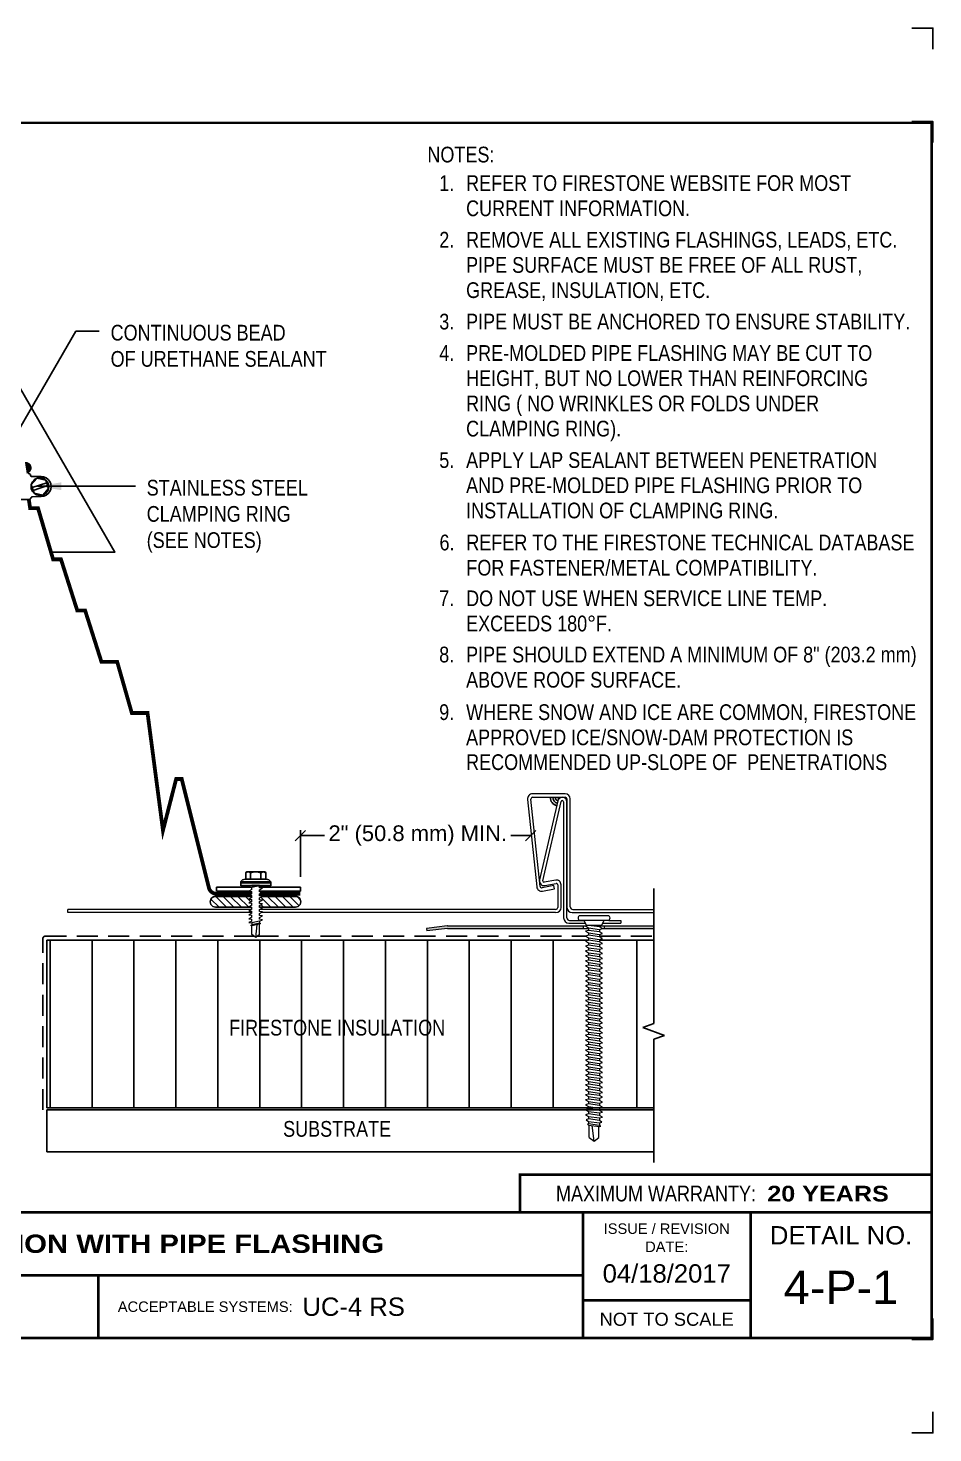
# Model space of a CAD drawing. Header units: inches. Extents: x 0 to 20, y 0 to 190.
# Drawn here: x 9.24 to 20.03, y 0 to 16.76 of the extents above; entities that cross this region are included whole.
import ezdxf
from ezdxf.enums import TextEntityAlignment as Align

# ---------------------------------------------------------------- set-up
doc = ezdxf.new("R2010")
doc.units = ezdxf.units.IN
doc.header["$MEASUREMENT"] = 0
doc.linetypes.add('HIDDEN', pattern=[0.375, 0.25, -0.125])
doc.layers.get('0').update_dxf_attribs({"linetype": 'CONTINUOUS'})
doc.layers.get('DEFPOINTS').update_dxf_attribs({"linetype": 'CONTINUOUS'})
doc.layers.add('FSBP-ACCESSORY-FIRESTONE', color=7, linetype='CONTINUOUS', lineweight=9)
for name, color, linetype in [('FSBP-ACCESSORY-OTHER', 7, 'CONTINUOUS'), ('FSBP-ANNO-NOTE', 7, 'CONTINUOUS'), ('FSBP-INSULATION', 7, 'CONTINUOUS'), ('FSBP-MEMBRANE', 7, 'CONTINUOUS'), ('FSBP-SEALANTS', 1, 'CONTINUOUS'), ('FSBP-SUBSTRATE-GENERIC', 9, 'CONTINUOUS'), ('FSBP-TTLB', 7, 'CONTINUOUS'), ('FSBP-TTLB-BORDER', 7, 'CONTINUOUS'), ('FSBP-TTLB-TEXT', 7, 'CONTINUOUS')]:
    doc.layers.add(name, color=color, linetype=linetype)
doc.styles.add('ARCHQUIK', font='archquik.shx')
doc.styles.add('ARIAL', font='arial.ttf')
doc.styles.add('ARIAL_BOLD', font='')
doc.styles.add('ARIAL_NAR', font='ARIALN.TTF')
doc.styles.add('FSBP_ARIAL', font='arial.ttf')
doc.styles.add('FSBP_ARIAL_NAR', font='ARIALN.TTF')
doc.styles.add('TXT', font='simplex.shx')
doc.styles.get('ARIAL_BOLD').set_extended_font_data('Arial Black')
doc.dimstyles.new('FS-DIM', dxfattribs={"dimtxt": 0.125, "dimasz": 0.125, "dimexe": 0.0625, "dimexo": 0.125, "dimgap": 0.0625, "dimtad": 0, "dimdec": 4, "dimzin": 1, "dimdsep": 46, "dimlunit": 4, "dimtxsty": 'ARCHQUIK', "dimblk1": 'OBLIQUE', "dimblk2": 'OBLIQUE', "dimsah": 1, "dimcen": 0.09375, "dimclrd": 256, "dimclre": 256, "dimclrt": 256, "dimadec": 0, "dimazin": 0, "dimtfac": 1, "dimtdec": 4, "dimtofl": 0, "dimtmove": 0, "dimatfit": 3, "dimldrblk": 'OBLIQUE', "dimfxl": 1, "dimtolj": 1, "dimtzin": 0, "dimlwd": -1, "dimlwe": -1, "dimarcsym": 0})
doc.dimstyles.new('STANDARD$7', dxfattribs={"dimscale": 1.5, "dimtxt": 0.2, "dimasz": 0.1, "dimexe": 0.1, "dimexo": 0.125, "dimgap": 0.09, "dimtad": 0, "dimdec": 3, "dimzin": 4, "dimdsep": 46, "dimtxsty": 'TXT', "dimcen": 0.09, "dimadec": 0, "dimazin": 0, "dimtfac": 1, "dimtdec": 3, "dimtofl": 0, "dimtmove": 2, "dimatfit": 3, "dimfxl": 1, "dimtolj": 1, "dimtzin": 4, "dimarcsym": 0})
pattern_1 = [(135, (-0.484375, -184.224167), (-0.044194174, -0.044194174), [])]

# ---------------------------------------------------------------- blocks, each defined once
blk = doc.blocks.new('_OBLIQUE')
at = {"color": 0, "linetype": 'ByBlock'}
blk.add_line((-0.5, -0.5), (0.5, 0.5), dxfattribs=at)
blk = doc.blocks.new('*D1')
at = {"layer": 'DEFPOINTS', "color": 0, "transparency": 16777216}
for p in [(15.233, 7.127), (12.486, 6.51), (15.233, 6.51)]:
    blk.add_point(p, dxfattribs=at)
at = {"layer": 'FSBP-ANNO-NOTE', "transparency": 16777216}
for p, q in [((12.486, 6.635), (12.486, 7.19)), ((12.486, 7.127), (12.773, 7.127)), ((15.233, 7.127), (14.998, 7.127))]:
    blk.add_line(p, q, dxfattribs=at)
at = {"layer": 'FSBP-ANNO-NOTE', "transparency": 16777216, "xscale": 0.125, "yscale": 0.125, "zscale": 0.125, "rotation": 180}
blk.add_blockref('_OBLIQUE', (12.486, 7.127), dxfattribs=at)
at = {"layer": 'FSBP-ANNO-NOTE', "transparency": 16777216, "xscale": 0.125, "yscale": 0.125, "zscale": 0.125}
blk.add_blockref('_OBLIQUE', (15.233, 7.127), dxfattribs=at)
at = {"layer": 'FSBP-ANNO-NOTE', "transparency": 16777216, "insert": (13.886, 7.127), "char_height": 0.1875, "attachment_point": 5, "style": 'FSBP_ARIAL'}
blk.add_mtext('\\A1;2" (50.8 mm) MIN.', dxfattribs=at)
blk = doc.blocks.new('A$C486F1324')
at = {"layer": 'DEFPOINTS', "linetype": 'Continuous', "ltscale": 1.75}
for points in [[(20.031, 16.512), (20.031, 16.762), (19.781, 16.762)], [(20.031, 0.25), (20.031, 0), (19.781, 0)]]:
    blk.add_lwpolyline(points, dxfattribs=at)
at = {"layer": 'DEFPOINTS', "color": 1}
for points in [[(20.031, 15.396), (20.031, 15.646), (19.781, 15.646)], [(20.031, 1.365), (20.031, 1.115), (19.781, 1.115)]]:
    blk.add_lwpolyline(points, dxfattribs=at)
at = {"layer": 'FSBP-TTLB', "const_width": 0.0312}
blk.add_lwpolyline([(15.106, 2.631), (20.016, 2.631), (20.016, 3.082), (15.106, 3.082)], close=True, dxfattribs=at)
for points in [[(0.016, 2.631), (0.016, 1.131), (20.016, 1.131), (20.016, 2.631), (0.016, 2.631)], [(15.856, 2.631), (15.856, 1.131)], [(17.857, 2.631), (17.857, 1.131)], [(20.016, 2.631), (20.016, 1.131)], [(4.841, 1.881), (15.856, 1.881)], [(15.856, 1.582), (17.857, 1.582)]]:
    blk.add_lwpolyline(points, dxfattribs=at)
at = {"layer": 'FSBP-TTLB-BORDER', "const_width": 0.0312}
blk.add_lwpolyline([(20.016, 2.631), (20.016, 15.631), (0.016, 15.631), (0.016, 2.631)], dxfattribs=at)
at = {"layer": 'FSBP-TTLB-TEXT', "const_width": 0.0312}
blk.add_lwpolyline([(10.077, 1.881), (10.077, 1.131)], dxfattribs=at)
at = {"layer": 'FSBP-TTLB-TEXT', "style": 'ARIAL_NAR'}
blk.add_text('MAXIMUM WARRANTY:', height=0.1875, dxfattribs=at).set_placement((17.921, 2.856), align=Align.MIDDLE_RIGHT)
at = {"layer": 'FSBP-TTLB-TEXT', "style": 'ARIAL'}
for s, height, p in [('ISSUE / REVISION', 0.125, (16.856, 2.437)), ('DETAIL NO.', 0.2188, (18.936, 2.358)), ('DATE:', 0.125, (16.856, 2.221)), ('NOT TO SCALE', 0.15625, (16.856, 1.356))]:
    blk.add_text(s, height=height, dxfattribs=at).set_placement(p, align=Align.MIDDLE_CENTER)
blk.add_text('ACCEPTABLE SYSTEMS:', height=0.125, dxfattribs=at).set_placement((10.308, 1.506), align=Align.MIDDLE_LEFT)
at = {"layer": 'FSBP-TTLB-TEXT'}
for tag, height, style, p in [('MAXIMUM_WARRANTY', 0.188, 'ARIAL_BOLD', (18.055, 2.855)), ('ACCPT_SYSTEMS', 0.219, 'ARIAL', (12.51, 1.506))]:
    blk.add_attdef(tag, text='', height=height, dxfattribs=dict(at, style=style)).set_placement(p, align=Align.MIDDLE_LEFT)
for tag, height, style, p in [('DETAIL_DESCP_LINE_1', 0.219, 'ARIAL_BOLD', (10.347, 2.257)), ('ISSUE_REV_DATE', 0.219, 'ARIAL', (16.856, 1.903)), ('DETAIL_NUMBER', 0.438, 'ARIAL', (18.935, 1.738))]:
    blk.add_attdef(tag, text='', height=height, dxfattribs=dict(at, style=style)).set_placement(p, align=Align.MIDDLE_CENTER)

msp = doc.modelspace()

# ---------------------------------------------------------------- hatches: boundary and pattern name
msp.add_hatch(color=256).paths.add_polyline_path([(11.77399, 6.52917), (12.13198, 6.52917), (12.13198, 6.56444), (11.77399, 6.56444)])
at = {"layer": 'FSBP-ACCESSORY-FIRESTONE'}
h = msp.add_hatch(color=256, dxfattribs=at)
h.paths.add_polyline_path([(16.70074, 6.05156), (16.11368, 6.05156), (16.11368, 6.02031), (16.70074, 6.02031)])
h.paths.add_polyline_path([(15.86368, 6.05156), (14.24063, 6.05156, 0.03109877), (14.23675, 6.05132), (13.98868, 6.02031), (13.99256, 5.9893), (14.24063, 6.02031), (15.86368, 6.02031)])
at = {"layer": 'FSBP-INSULATION'}
h = msp.add_hatch(dxfattribs=at)
h.set_pattern_fill('ANSI31', color=256, scale=4, angle=45, style=0)
h.paths.add_polyline_path([(9.46029, 5.8803), (9.46029, 3.8803), (15.92277, 3.8803), (15.92277, 3.89508), (15.88615, 3.91511), (15.92277, 3.92468), (15.92277, 3.95427), (15.88615, 3.9743), (15.92277, 3.98386), (15.92277, 4.01346), (15.88615, 4.03349), (15.92277, 4.04305), (15.92277, 4.07265), (15.88615, 4.09268), (15.92277, 4.10224), (15.92277, 4.13184), (15.88615, 4.15186), (15.92277, 4.16143), (15.92277, 4.19102), (15.88615, 4.21105), (15.92277, 4.22062), (15.92277, 4.25021), (15.88615, 4.27024), (15.92277, 4.27981), (15.92277, 4.3094), (15.88615, 4.32943), (15.92277, 4.339), (15.92277, 4.36859), (15.88615, 4.38862), (15.92277, 4.39819), (15.92277, 4.42778), (15.88615, 4.44781), (15.92277, 4.45737), (15.92277, 4.48697), (15.88615, 4.507), (15.92277, 4.51656), (15.92277, 4.54616), (15.88615, 4.56619), (15.92277, 4.57575), (15.92277, 4.60535), (15.88615, 4.62537), (15.92277, 4.63494), (15.92277, 4.66453), (15.88615, 4.68456), (15.92277, 4.69413), (15.92277, 4.72372), (15.88615, 4.74375), (15.92277, 4.75332), (15.92277, 4.78291), (15.88615, 4.80294), (15.92277, 4.81251), (15.92277, 4.8421), (15.88615, 4.86213), (15.92277, 4.87169), (15.92277, 4.90129), (15.88615, 4.92132), (15.92277, 4.93088), (15.92277, 4.96048), (15.88615, 4.98051), (15.92277, 4.99007), (15.92277, 5.01967), (15.88615, 5.03969), (15.92277, 5.04926), (15.92277, 5.07885), (15.88615, 5.09888), (15.92277, 5.10845), (15.92277, 5.13804), (15.88615, 5.15807), (15.92277, 5.16764), (15.92277, 5.19723), (15.88615, 5.21726), (15.92277, 5.22683), (15.92277, 5.25642), (15.88615, 5.27645), (15.92277, 5.28601), (15.92277, 5.31561), (15.88615, 5.33564), (15.92277, 5.3452), (15.92277, 5.3748), (15.88615, 5.39483), (15.92277, 5.40439), (15.92277, 5.43399), (15.88615, 5.45401), (15.92277, 5.46358), (15.92277, 5.49317), (15.88615, 5.5132), (15.92277, 5.52277), (15.92277, 5.55236), (15.88615, 5.57239), (15.92277, 5.58196), (15.92277, 5.61155), (15.88615, 5.63158), (15.92277, 5.64115), (15.92277, 5.67074), (15.88615, 5.69077), (15.92277, 5.70033), (15.92277, 5.72993), (15.88615, 5.74996), (15.92277, 5.75952), (15.92277, 5.78912), (15.88615, 5.80915), (15.92277, 5.81871), (15.92277, 5.84831), (15.88615, 5.86834), (15.92277, 5.8779), (15.92277, 5.8803), (11.99986, 5.8803), (11.99986, 5.80595), (11.95299, 5.77079), (11.90611, 5.80595), (11.90611, 5.8803)])
h.paths.add_polyline_path([(16.57196, 4.83729), (16.70074, 4.88416), (16.70074, 5.8803), (16.0546, 5.8803), (16.0546, 5.85907), (16.09122, 5.83904), (16.0546, 5.82947), (16.0546, 5.79988), (16.09122, 5.77985), (16.0546, 5.77028), (16.0546, 5.74069), (16.09122, 5.72066), (16.0546, 5.7111), (16.0546, 5.6815), (16.09122, 5.66147), (16.0546, 5.65191), (16.0546, 5.62231), (16.09122, 5.60228), (16.0546, 5.59272), (16.0546, 5.56312), (16.09122, 5.5431), (16.0546, 5.53353), (16.0546, 5.50394), (16.09122, 5.48391), (16.0546, 5.47434), (16.0546, 5.44475), (16.09122, 5.42472), (16.0546, 5.41515), (16.0546, 5.38556), (16.09122, 5.36553), (16.0546, 5.35596), (16.0546, 5.32637), (16.09122, 5.30634), (16.0546, 5.29678), (16.0546, 5.26718), (16.09122, 5.24715), (16.0546, 5.23759), (16.0546, 5.20799), (16.09122, 5.18796), (16.0546, 5.1784), (16.0546, 5.1488), (16.09122, 5.12877), (16.0546, 5.11921), (16.0546, 5.08961), (16.09122, 5.06959), (16.0546, 5.06002), (16.0546, 5.03043), (16.09122, 5.0104), (16.0546, 5.00083), (16.0546, 4.97124), (16.09122, 4.95121), (16.0546, 4.94164), (16.0546, 4.91205), (16.09122, 4.89202), (16.0546, 4.88245), (16.0546, 4.85286), (16.09122, 4.83283), (16.0546, 4.82327), (16.0546, 4.79367), (16.09122, 4.77364), (16.0546, 4.76408), (16.0546, 4.73448), (16.09122, 4.71445), (16.0546, 4.70489), (16.0546, 4.67529), (16.09122, 4.65527), (16.0546, 4.6457), (16.0546, 4.61611), (16.09122, 4.59608), (16.0546, 4.58651), (16.0546, 4.55692), (16.09122, 4.53689), (16.0546, 4.52732), (16.0546, 4.49773), (16.09122, 4.4777), (16.0546, 4.46813), (16.0546, 4.43854), (16.09122, 4.41851), (16.0546, 4.40895), (16.0546, 4.37935), (16.09122, 4.35932), (16.0546, 4.34976), (16.0546, 4.32016), (16.09122, 4.30013), (16.0546, 4.29057), (16.0546, 4.26097), (16.09122, 4.24095), (16.0546, 4.23138), (16.0546, 4.20179), (16.09122, 4.18176), (16.0546, 4.17219), (16.0546, 4.1426), (16.09122, 4.12257), (16.0546, 4.113), (16.0546, 4.08341), (16.09122, 4.06338), (16.0546, 4.05381), (16.0546, 4.02422), (16.09122, 4.00419), (16.0546, 3.99463), (16.0546, 3.96503), (16.09122, 3.945), (16.0546, 3.93544), (16.0546, 3.90584), (16.09122, 3.88581), (16.07011, 3.8803), (16.70074, 3.8803), (16.70074, 4.69666), (16.82953, 4.74354)])
h.paths.add_polyline_path([(8.12535, 3.8803), (8.12535, 5.8803), (5.67953, 5.8803), (5.67953, 5.80595), (5.63265, 5.77079), (5.58578, 5.80595), (5.58578, 5.8803), (2.43453, 5.8803), (2.43453, 5.85907), (2.47115, 5.83904), (2.43453, 5.82947), (2.43453, 5.79988), (2.47115, 5.77985), (2.43453, 5.77028), (2.43453, 5.74069), (2.47115, 5.72066), (2.43453, 5.7111), (2.43453, 5.6815), (2.47115, 5.66147), (2.43453, 5.65191), (2.43453, 5.62231), (2.47115, 5.60228), (2.43453, 5.59272), (2.43453, 5.56312), (2.47115, 5.5431), (2.43453, 5.53353), (2.43453, 5.50394), (2.47115, 5.48391), (2.43453, 5.47434), (2.43453, 5.44475), (2.47115, 5.42472), (2.43453, 5.41515), (2.43453, 5.38556), (2.47115, 5.36553), (2.43453, 5.35596), (2.43453, 5.32637), (2.47115, 5.30634), (2.43453, 5.29678), (2.43453, 5.26718), (2.47115, 5.24715), (2.43453, 5.23759), (2.43453, 5.20799), (2.47115, 5.18796), (2.43453, 5.1784), (2.43453, 5.1488), (2.47115, 5.12877), (2.43453, 5.11921), (2.43453, 5.08961), (2.47115, 5.06959), (2.43453, 5.06002), (2.43453, 5.03043), (2.47115, 5.0104), (2.43453, 5.00083), (2.43453, 4.97124), (2.47115, 4.95121), (2.43453, 4.94164), (2.43453, 4.91205), (2.47115, 4.89202), (2.43453, 4.88245), (2.43453, 4.85286), (2.47115, 4.83283), (2.43453, 4.82327), (2.43453, 4.79367), (2.47115, 4.77364), (2.43453, 4.76408), (2.43453, 4.73448), (2.47115, 4.71445), (2.43453, 4.70489), (2.43453, 4.67529), (2.47115, 4.65527), (2.43453, 4.6457), (2.43453, 4.61611), (2.47115, 4.59608), (2.43453, 4.58651), (2.43453, 4.55692), (2.47115, 4.53689), (2.43453, 4.52732), (2.43453, 4.49773), (2.47115, 4.4777), (2.43453, 4.46813), (2.43453, 4.43854), (2.47115, 4.41851), (2.43453, 4.40895), (2.43453, 4.37935), (2.47115, 4.35932), (2.43453, 4.34976), (2.43453, 4.32016), (2.47115, 4.30013), (2.43453, 4.29057), (2.43453, 4.26097), (2.47115, 4.24095), (2.43453, 4.23138), (2.43453, 4.20179), (2.47115, 4.18176), (2.43453, 4.17219), (2.43453, 4.1426), (2.47115, 4.12257), (2.43453, 4.113), (2.43453, 4.08341), (2.47115, 4.06338), (2.43453, 4.05381), (2.43453, 4.02422), (2.47115, 4.00419), (2.43453, 3.99463), (2.43453, 3.96503), (2.47115, 3.945), (2.43453, 3.93544), (2.43453, 3.90584), (2.47115, 3.88581), (2.45004, 3.8803)])
h.paths.add_polyline_path([(2.26607, 4.56619), (2.30269, 4.57575), (2.30269, 4.60535), (2.26607, 4.62537), (2.30269, 4.63494), (2.30269, 4.66453), (2.26607, 4.68456), (2.30269, 4.69413), (2.30269, 4.72372), (2.26607, 4.74375), (2.30269, 4.75332), (2.30269, 4.78291), (2.26607, 4.80294), (2.30269, 4.81251), (2.30269, 4.8421), (2.26607, 4.86213), (2.30269, 4.87169), (2.30269, 4.90129), (2.26607, 4.92132), (2.30269, 4.93088), (2.30269, 4.96048), (2.26607, 4.98051), (2.30269, 4.99007), (2.30269, 5.01967), (2.26607, 5.03969), (2.30269, 5.04926), (2.30269, 5.07885), (2.26607, 5.09888), (2.30269, 5.10845), (2.30269, 5.13804), (2.26607, 5.15807), (2.30269, 5.16764), (2.30269, 5.19723), (2.26607, 5.21726), (2.30269, 5.22683), (2.30269, 5.25642), (2.26607, 5.27645), (2.30269, 5.28601), (2.30269, 5.31561), (2.26607, 5.33564), (2.30269, 5.3452), (2.30269, 5.3748), (2.26607, 5.39483), (2.30269, 5.40439), (2.30269, 5.43399), (2.26607, 5.45401), (2.30269, 5.46358), (2.30269, 5.49317), (2.26607, 5.5132), (2.30269, 5.52277), (2.30269, 5.55236), (2.26607, 5.57239), (2.30269, 5.58196), (2.30269, 5.61155), (2.26607, 5.63158), (2.30269, 5.64115), (2.30269, 5.67074), (2.26607, 5.69077), (2.30269, 5.70033), (2.30269, 5.72993), (2.26607, 5.74996), (2.30269, 5.75952), (2.30269, 5.78912), (2.26607, 5.80915), (2.30269, 5.81871), (2.30269, 5.84831), (2.26607, 5.86834), (2.30269, 5.8779), (2.30269, 5.8803), (0.90305, 5.8803), (0.90305, 4.88416), (0.77426, 4.83729), (1.03184, 4.74354), (0.90305, 4.69666), (0.90305, 3.8803), (2.30269, 3.8803), (2.30269, 3.89508), (2.26607, 3.91511), (2.30269, 3.92468), (2.30269, 3.95427), (2.26607, 3.9743), (2.30269, 3.98386), (2.30269, 4.01346), (2.26607, 4.03349), (2.30269, 4.04305), (2.30269, 4.07265), (2.26607, 4.09268), (2.30269, 4.10224), (2.30269, 4.13184), (2.26607, 4.15186), (2.30269, 4.16143), (2.30269, 4.19102), (2.26607, 4.21105), (2.30269, 4.22062), (2.30269, 4.25021), (2.26607, 4.27024), (2.30269, 4.27981), (2.30269, 4.3094), (2.26607, 4.32943), (2.30269, 4.339), (2.30269, 4.36859), (2.26607, 4.38862), (2.30269, 4.39819), (2.30269, 4.42778), (2.26607, 4.44781), (2.30269, 4.45737), (2.30269, 4.48697), (2.26607, 4.507), (2.30269, 4.51656), (2.30269, 4.54616)])
h.paths.add_polyline_path([(11.58692, 4.68959), (14.26161, 4.68959), (14.26161, 4.98062), (11.58692, 4.98062)], flags=24)
h.paths.add_polyline_path([(3.3331, 4.68867), (6.00779, 4.68867), (6.00779, 4.9797), (3.3331, 4.9797)], flags=24)
at = {"layer": 'FSBP-MEMBRANE'}
msp.add_hatch(color=256, dxfattribs=at).paths.add_polyline_path([(9.19942, 11.58366, -1), (9.22157, 11.44479)])
at = {"layer": 'FSBP-SEALANTS'}
h = msp.add_hatch(dxfattribs=at)
h.set_pattern_fill('ANSI31', color=256, scale=0.5, angle=90, style=0)
h.set_pattern_definition(pattern_1)
edge = h.paths.add_edge_path()
edge.add_line((11.90611, 6.31877), (11.87095, 6.32301))
edge.add_line((11.87095, 6.32301), (11.90289, 6.34045))
edge.add_line((11.90289, 6.34045), (11.87095, 6.35789))
edge.add_line((11.87095, 6.35789), (11.90611, 6.36213))
edge.add_line((11.90611, 6.36213), (11.90611, 6.38557))
edge.add_line((11.90611, 6.38557), (11.8767, 6.40163))
edge.add_line((11.8767, 6.40163), (11.47258, 6.40163))
edge.add_arc((11.47434, 6.33724), 0.06441, 91.566022, 269.998448)
edge.add_line((11.47434, 6.27283), (11.90611, 6.27281))
edge.add_line((11.90611, 6.27281), (11.90611, 6.29182))
edge.add_line((11.90611, 6.29182), (11.87095, 6.31101))
edge.add_line((11.87095, 6.31101), (11.90611, 6.31526))
edge.add_line((11.90611, 6.31526), (11.90611, 6.31877))
h = msp.add_hatch(dxfattribs=at)
h.set_pattern_fill('ANSI31', color=256, scale=0.5, angle=90, style=0)
h.set_pattern_definition(pattern_1)
edge = h.paths.add_edge_path()
edge.add_line((12.02928, 6.40163), (12.00308, 6.38733))
edge.add_line((12.00308, 6.38733), (12.03502, 6.36989))
edge.add_line((12.03502, 6.36989), (11.99986, 6.36564))
edge.add_line((11.99986, 6.36564), (11.99986, 6.34221))
edge.add_line((11.99986, 6.34221), (12.03502, 6.32301))
edge.add_line((12.03502, 6.32301), (11.99986, 6.31877))
edge.add_line((11.99986, 6.31877), (11.99986, 6.31526))
edge.add_line((11.99986, 6.31526), (12.03502, 6.31101))
edge.add_line((12.03502, 6.31101), (12.00308, 6.29358))
edge.add_line((12.00308, 6.29358), (12.03502, 6.27614))
edge.add_line((12.03502, 6.27614), (12.00749, 6.27281))
edge.add_line((12.00749, 6.27281), (12.42651, 6.27283))
edge.add_arc((12.42651, 6.33724), 0.06441, 269.998451, 448.433981)
edge.add_line((12.42827, 6.40163), (12.02928, 6.40163))

# ---------------------------------------------------------------- linework, layer by layer
for p, q in [((12.1321, 6.5748), (11.77325, 6.5748)), ((11.77399, 6.56444), (11.77399, 6.5748)), ((12.13198, 6.56444), (11.77399, 6.56444)), ((11.77399, 6.56444), (11.77399, 6.52917)), ((11.82859, 6.6061), (12.07738, 6.6061)), ((11.83335, 6.6061), (11.83335, 6.68453)), ((11.84175, 6.69581), (12.06422, 6.69581)), ((11.89178, 6.6061), (11.89178, 6.69592)), ((12.01419, 6.6061), (12.01419, 6.69592)), ((12.07262, 6.6061), (12.07262, 6.68453)), ((12.13198, 6.56444), (12.13198, 6.5748)), ((12.13198, 6.56444), (12.13198, 6.52917)), ((11.77399, 6.52917), (12.13198, 6.52917))]:
    msp.add_line(p, q)
msp.add_circle((11.95299, 6.52917), 0.00262)
for centre, radius, start, end in [((11.83106, 6.53715), 0.06899, 92.056759, 146.929689), ((11.95646, 6.60163), 0.14842, 140.614338, 146.043971), ((11.86256, 6.64751), 0.04716, 51.722658, 128.277342), ((11.95299, 6.50364), 0.19097, 71.305661, 108.694339), ((12.04341, 6.64751), 0.04716, 51.722658, 128.277342), ((11.94951, 6.60163), 0.14842, 33.956029, 39.385662), ((12.07489, 6.53826), 0.06788, 32.563828, 87.891032)]:
    msp.add_arc(centre, radius, start, end)
at = {"layer": 'FSBP-ACCESSORY-FIRESTONE'}
for p, q in [((15.19628, 7.55835), (15.30582, 6.51616)), ((15.3456, 6.52034), (15.23607, 7.56253)), ((15.64596, 7.62462), (15.25596, 7.62462)), ((15.25596, 7.58462), (15.64596, 7.58462)), ((15.66596, 7.56462), (15.66596, 6.27062)), ((15.70596, 6.27687), (15.70596, 7.56462)), ((15.55737, 7.542), (15.33943, 6.598)), ((15.3784, 6.589), (15.59634, 7.533)), ((15.62596, 7.52962), (15.62596, 6.14531)), ((15.66596, 6.14531), (15.66596, 7.52962)), ((15.53141, 6.59479), (15.39562, 6.57085)), ((15.40257, 6.53146), (15.53835, 6.5554)), ((15.55596, 6.54063), (15.55596, 6.27062)), ((15.59596, 6.27062), (15.59596, 6.54063)), ((11.90611, 6.48283), (11.87095, 6.46364)), ((11.87095, 6.46364), (11.90611, 6.45939)), ((11.90611, 6.43596), (11.87095, 6.41676)), ((11.87095, 6.41676), (11.90611, 6.41252)), ((11.90611, 6.38908), (11.87095, 6.36989)), ((11.87095, 6.36989), (11.90611, 6.36564)), ((11.99986, 6.5262), (11.90611, 6.50627)), ((11.90611, 6.48283), (11.90611, 6.50627)), ((11.90611, 6.43596), (11.90611, 6.45939)), ((11.90611, 6.38908), (11.90611, 6.41252)), ((11.99986, 6.50276), (11.99986, 6.5262)), ((12.03502, 6.49851), (11.99986, 6.50276)), ((11.99986, 6.47932), (12.03502, 6.49851)), ((11.99986, 6.45588), (11.99986, 6.47932)), ((12.03502, 6.45164), (11.99986, 6.45588)), ((11.99986, 6.43245), (12.03502, 6.45164)), ((11.99986, 6.40901), (11.99986, 6.43245)), ((12.03502, 6.40476), (11.99986, 6.40901)), ((11.99986, 6.38557), (12.03502, 6.40476)), ((11.99986, 6.36213), (11.99986, 6.38557)), ((15.50901, 6.53062), (15.36897, 6.50274)), ((15.37591, 6.46334), (15.51596, 6.49123)), ((15.51596, 6.49123), (15.50901, 6.53062)), ((11.90092, 6.24562), (9.71029, 6.24562)), ((9.71029, 6.20812), (9.71029, 6.24562)), ((11.90611, 6.20812), (9.71029, 6.20812)), ((11.90611, 6.34221), (11.87095, 6.32301)), ((11.87095, 6.32301), (11.90611, 6.31877)), ((11.90611, 6.29533), (11.87095, 6.27614)), ((11.87095, 6.27614), (11.90611, 6.27189)), ((11.90611, 6.24846), (11.87095, 6.22926)), ((11.87095, 6.22926), (11.90611, 6.22502)), ((11.90611, 6.34221), (11.90611, 6.36564)), ((11.90611, 6.29533), (11.90611, 6.31877)), ((11.90611, 6.24846), (11.90611, 6.27189)), ((11.90611, 6.20158), (11.90611, 6.22502)), ((12.03502, 6.35789), (11.99986, 6.36213)), ((11.99986, 6.3387), (12.03502, 6.35789)), ((11.99986, 6.31526), (11.99986, 6.3387)), ((12.03502, 6.31101), (11.99986, 6.31526)), ((11.99986, 6.29182), (12.03502, 6.31101)), ((11.99986, 6.26838), (11.99986, 6.29182)), ((12.03502, 6.26414), (11.99986, 6.26838)), ((11.99986, 6.24495), (12.03502, 6.26414)), ((11.99986, 6.22151), (11.99986, 6.24495)), ((12.03502, 6.21726), (11.99986, 6.22151)), ((11.99986, 6.19807), (12.03502, 6.21726)), ((15.53096, 6.24562), (12.0011, 6.24562)), ((15.53096, 6.20812), (12.01828, 6.20812)), ((15.72846, 6.20812), (16.70074, 6.20812)), ((15.73721, 6.24562), (16.70074, 6.24562)), ((11.90611, 6.20158), (11.87095, 6.18239)), ((11.87095, 6.18239), (11.90611, 6.17814)), ((11.90611, 6.15471), (11.87095, 6.13551)), ((11.87095, 6.13551), (11.90611, 6.13127)), ((11.90611, 6.10783), (11.87095, 6.08864)), ((11.87095, 6.08864), (11.90611, 6.08439)), ((11.89512, 6.05347), (11.90611, 6.06096)), ((11.90611, 6.04912), (11.89512, 6.05347)), ((11.90611, 6.15471), (11.90611, 6.17814)), ((11.90611, 6.10783), (11.90611, 6.13127)), ((11.99986, 6.10432), (11.90611, 6.08439)), ((11.90611, 6.08439), (11.90611, 6.06096)), ((11.99986, 6.08088), (11.90611, 6.06096)), ((11.99986, 6.06905), (11.90611, 6.04912)), ((11.90611, 5.94657), (11.90611, 6.04912)), ((11.95299, 5.91142), (11.9716, 6.06304)), ((11.99986, 6.17463), (11.99986, 6.19807)), ((12.03502, 6.17039), (11.99986, 6.17463)), ((11.99986, 6.1512), (12.03502, 6.17039)), ((11.99986, 6.12776), (11.99986, 6.1512)), ((12.03502, 6.12351), (11.99986, 6.12776)), ((11.99986, 6.10432), (12.03502, 6.12351)), ((11.99986, 6.10432), (11.99986, 6.08088)), ((11.99986, 6.08088), (12.01085, 6.07653)), ((12.01085, 6.07653), (11.99986, 6.06905)), ((11.99986, 5.94657), (11.99986, 6.06905)), ((14.23675, 6.05132), (13.98868, 6.02031)), ((14.24063, 6.05156), (15.90781, 6.05156)), ((15.68846, 6.08281), (15.88712, 6.08281)), ((15.69721, 6.11406), (15.8715, 6.11406)), ((15.86368, 6.02031), (15.86368, 6.05156)), ((15.90079, 6.05547), (15.8715, 6.11406)), ((16.07657, 6.05547), (15.90079, 6.05547)), ((16.07657, 6.05547), (16.0546, 6.03663)), ((16.07202, 6.05156), (16.70074, 6.05156)), ((16.10587, 6.11406), (16.07657, 6.05547)), ((16.09025, 6.08281), (16.30922, 6.08281)), ((16.11368, 6.02031), (16.11368, 6.05156)), ((16.16447, 6.11406), (16.30922, 6.11406)), ((16.30922, 6.11406), (16.30922, 6.08281)), ((11.95299, 5.91142), (11.90611, 5.94657)), ((11.99986, 5.94657), (11.95299, 5.91142)), ((13.98868, 6.02031), (13.99256, 5.9893)), ((14.24063, 6.02031), (13.99256, 5.9893)), ((14.24063, 6.02031), (15.92277, 6.02031)), ((15.92277, 6.02587), (15.92277, 5.99628)), ((15.92277, 5.96668), (15.92277, 5.93709)), ((15.92277, 5.90749), (15.92277, 5.8779)), ((16.0546, 6.00704), (16.0546, 5.97744)), ((16.0546, 5.94785), (16.0546, 5.91826)), ((16.0546, 5.88866), (16.0546, 5.85907)), ((16.08445, 6.02031), (16.70074, 6.02031)), ((15.92277, 5.84831), (15.92277, 5.81871)), ((15.92277, 5.78912), (15.92277, 5.75952)), ((15.92277, 5.72993), (15.92277, 5.70033)), ((16.0546, 5.82947), (16.0546, 5.79988)), ((16.0546, 5.77028), (16.0546, 5.74069)), ((16.0546, 5.7111), (16.0546, 5.6815)), ((15.92277, 5.67074), (15.92277, 5.64115)), ((15.92277, 5.61155), (15.92277, 5.58196)), ((15.92277, 5.55236), (15.92277, 5.52277)), ((16.0546, 5.65191), (16.0546, 5.62231)), ((16.0546, 5.59272), (16.0546, 5.56312)), ((16.0546, 5.53353), (16.0546, 5.50394)), ((15.92277, 5.49317), (15.92277, 5.46358)), ((15.92277, 5.43399), (15.92277, 5.40439)), ((15.92277, 5.3748), (15.92277, 5.3452)), ((16.0546, 5.47434), (16.0546, 5.44475)), ((16.0546, 5.41515), (16.0546, 5.38556)), ((15.92277, 5.31561), (15.92277, 5.28601)), ((15.92277, 5.25642), (15.92277, 5.22683)), ((15.92277, 5.19723), (15.92277, 5.16764)), ((16.0546, 5.35596), (16.0546, 5.32637)), ((16.0546, 5.29678), (16.0546, 5.26718)), ((16.0546, 5.23759), (16.0546, 5.20799)), ((15.92277, 5.13804), (15.92277, 5.10845)), ((15.92277, 5.07885), (15.92277, 5.04926)), ((16.0546, 5.1784), (16.0546, 5.1488)), ((16.0546, 5.11921), (16.0546, 5.08961)), ((16.0546, 5.06002), (16.0546, 5.03043)), ((15.92277, 5.01967), (15.92277, 4.99007)), ((15.92277, 4.96048), (15.92277, 4.93088)), ((15.92277, 4.90129), (15.92277, 4.87169)), ((16.0546, 5.00083), (16.0546, 4.97124)), ((16.0546, 4.94164), (16.0546, 4.91205)), ((16.0546, 4.88245), (16.0546, 4.85286)), ((15.92277, 4.8421), (15.92277, 4.81251)), ((15.92277, 4.78291), (15.92277, 4.75332)), ((15.92277, 4.72372), (15.92277, 4.69413)), ((16.0546, 4.82327), (16.0546, 4.79367)), ((16.0546, 4.76408), (16.0546, 4.73448)), ((16.0546, 4.70489), (16.0546, 4.67529)), ((15.92277, 4.66453), (15.92277, 4.63494)), ((15.92277, 4.60535), (15.92277, 4.57575)), ((15.92277, 4.54616), (15.92277, 4.51656)), ((16.0546, 4.6457), (16.0546, 4.61611)), ((16.0546, 4.58651), (16.0546, 4.55692)), ((16.0546, 4.52732), (16.0546, 4.49773)), ((15.92277, 4.48697), (15.92277, 4.45737)), ((15.92277, 4.42778), (15.92277, 4.39819)), ((15.92277, 4.36859), (15.92277, 4.339)), ((16.0546, 4.46813), (16.0546, 4.43854)), ((16.0546, 4.40895), (16.0546, 4.37935)), ((15.92277, 4.3094), (15.92277, 4.27981)), ((15.92277, 4.25021), (15.92277, 4.22062)), ((15.92277, 4.19102), (15.92277, 4.16143)), ((16.0546, 4.34976), (16.0546, 4.32016)), ((16.0546, 4.29057), (16.0546, 4.26097)), ((16.0546, 4.23138), (16.0546, 4.20179)), ((15.92277, 4.13184), (15.92277, 4.10224)), ((15.92277, 4.07265), (15.92277, 4.04305)), ((16.0546, 4.17219), (16.0546, 4.1426)), ((16.0546, 4.113), (16.0546, 4.08341)), ((16.0546, 4.05381), (16.0546, 4.02422)), ((15.92277, 4.01346), (15.92277, 3.98386)), ((15.92277, 3.95427), (15.92277, 3.92468)), ((15.92277, 3.89508), (15.92277, 3.86549)), ((16.0546, 3.99463), (16.0546, 3.96503)), ((16.0546, 3.93544), (16.0546, 3.90584)), ((16.0546, 3.87625), (16.0546, 3.84665)), ((15.92277, 3.83589), (15.92277, 3.8063)), ((15.92277, 3.7767), (15.92277, 3.74711)), ((15.92277, 3.71752), (15.92277, 3.68792)), ((16.0546, 3.81706), (16.0546, 3.78747)), ((16.0546, 3.75787), (16.0546, 3.72828)), ((16.0546, 3.69868), (16.0546, 3.66909)), ((15.93009, 3.52307), (15.93009, 3.67208)), ((15.93009, 3.52307), (15.98868, 3.47913)), ((15.98868, 3.47913), (15.96562, 3.667)), ((15.98868, 3.47913), (16.04728, 3.52307)), ((16.04728, 3.52307), (16.04728, 3.65534))]:
    msp.add_line(p, q, dxfattribs=at)
for points in [[(11.99986, 6.52971), (11.90611, 6.52971), (11.87095, 6.51051), (11.90611, 6.50627)], [(11.99986, 6.5262), (12.00629, 6.52971)], [(16.07657, 6.05547), (15.90079, 6.05547)]]:
    msp.add_lwpolyline(points, dxfattribs=at)
msp.add_lwpolyline([(16.10587, 6.11406), (15.8129, 6.11406, -0.3753213), (15.8129, 6.17265), (15.8129, 6.17265), (16.16447, 6.17265), (16.16447, 6.17265, -0.3753213), (16.16447, 6.11406), (16.10587, 6.11406)], format="xyb", dxfattribs=at)
for points in [[(16.09122, 6.0166), (16.0546, 6.03663), (15.92277, 6.05547), (15.88615, 6.0459), (15.92277, 6.02587), (16.0546, 6.00704)], [(16.09122, 5.95742), (16.0546, 5.97744), (15.92277, 5.99628), (15.88615, 5.98671), (15.92277, 5.96668), (16.0546, 5.94785)], [(16.09122, 5.89823), (16.0546, 5.91826), (15.92277, 5.93709), (15.88615, 5.92752), (15.92277, 5.90749), (16.0546, 5.88866)], [(16.09122, 5.83904), (16.0546, 5.85907), (15.92277, 5.8779), (15.88615, 5.86834), (15.92277, 5.84831), (16.0546, 5.82947)], [(16.09122, 5.77985), (16.0546, 5.79988), (15.92277, 5.81871), (15.88615, 5.80915), (15.92277, 5.78912), (16.0546, 5.77028)], [(16.09122, 5.72066), (16.0546, 5.74069), (15.92277, 5.75952), (15.88615, 5.74996), (15.92277, 5.72993), (16.0546, 5.7111)], [(16.09122, 5.66147), (16.0546, 5.6815), (15.92277, 5.70033), (15.88615, 5.69077), (15.92277, 5.67074), (16.0546, 5.65191)], [(16.09122, 5.60228), (16.0546, 5.62231), (15.92277, 5.64115), (15.88615, 5.63158), (15.92277, 5.61155), (16.0546, 5.59272)], [(16.09122, 5.5431), (16.0546, 5.56312), (15.92277, 5.58196), (15.88615, 5.57239), (15.92277, 5.55236), (16.0546, 5.53353)], [(16.09122, 5.48391), (16.0546, 5.50394), (15.92277, 5.52277), (15.88615, 5.5132), (15.92277, 5.49317), (16.0546, 5.47434)], [(16.09122, 5.42472), (16.0546, 5.44475), (15.92277, 5.46358), (15.88615, 5.45401), (15.92277, 5.43399), (16.0546, 5.41515)], [(16.09122, 5.36553), (16.0546, 5.38556), (15.92277, 5.40439), (15.88615, 5.39483), (15.92277, 5.3748), (16.0546, 5.35596)], [(16.09122, 5.30634), (16.0546, 5.32637), (15.92277, 5.3452), (15.88615, 5.33564), (15.92277, 5.31561), (16.0546, 5.29678)], [(16.09122, 5.24715), (16.0546, 5.26718), (15.92277, 5.28601), (15.88615, 5.27645), (15.92277, 5.25642), (16.0546, 5.23759)], [(16.09122, 5.18796), (16.0546, 5.20799), (15.92277, 5.22683), (15.88615, 5.21726), (15.92277, 5.19723), (16.0546, 5.1784)], [(16.09122, 5.12877), (16.0546, 5.1488), (15.92277, 5.16764), (15.88615, 5.15807), (15.92277, 5.13804), (16.0546, 5.11921)], [(16.09122, 5.06959), (16.0546, 5.08961), (15.92277, 5.10845), (15.88615, 5.09888), (15.92277, 5.07885), (16.0546, 5.06002)], [(16.09122, 5.0104), (16.0546, 5.03043), (15.92277, 5.04926), (15.88615, 5.03969), (15.92277, 5.01967), (16.0546, 5.00083)], [(16.09122, 4.95121), (16.0546, 4.97124), (15.92277, 4.99007), (15.88615, 4.98051), (15.92277, 4.96048), (16.0546, 4.94164)], [(16.09122, 4.89202), (16.0546, 4.91205), (15.92277, 4.93088), (15.88615, 4.92132), (15.92277, 4.90129), (16.0546, 4.88245)], [(16.09122, 4.83283), (16.0546, 4.85286), (15.92277, 4.87169), (15.88615, 4.86213), (15.92277, 4.8421), (16.0546, 4.82327)], [(16.09122, 4.77364), (16.0546, 4.79367), (15.92277, 4.81251), (15.88615, 4.80294), (15.92277, 4.78291), (16.0546, 4.76408)], [(16.09122, 4.71445), (16.0546, 4.73448), (15.92277, 4.75332), (15.88615, 4.74375), (15.92277, 4.72372), (16.0546, 4.70489)], [(16.09122, 4.65527), (16.0546, 4.67529), (15.92277, 4.69413), (15.88615, 4.68456), (15.92277, 4.66453), (16.0546, 4.6457)], [(16.09122, 4.59608), (16.0546, 4.61611), (15.92277, 4.63494), (15.88615, 4.62537), (15.92277, 4.60535), (16.0546, 4.58651)], [(16.09122, 4.53689), (16.0546, 4.55692), (15.92277, 4.57575), (15.88615, 4.56619), (15.92277, 4.54616), (16.0546, 4.52732)], [(16.09122, 4.4777), (16.0546, 4.49773), (15.92277, 4.51656), (15.88615, 4.507), (15.92277, 4.48697), (16.0546, 4.46813)], [(16.09122, 4.41851), (16.0546, 4.43854), (15.92277, 4.45737), (15.88615, 4.44781), (15.92277, 4.42778), (16.0546, 4.40895)], [(16.09122, 4.35932), (16.0546, 4.37935), (15.92277, 4.39819), (15.88615, 4.38862), (15.92277, 4.36859), (16.0546, 4.34976)], [(16.09122, 4.30013), (16.0546, 4.32016), (15.92277, 4.339), (15.88615, 4.32943), (15.92277, 4.3094), (16.0546, 4.29057)], [(16.09122, 4.24095), (16.0546, 4.26097), (15.92277, 4.27981), (15.88615, 4.27024), (15.92277, 4.25021), (16.0546, 4.23138)], [(16.09122, 4.18176), (16.0546, 4.20179), (15.92277, 4.22062), (15.88615, 4.21105), (15.92277, 4.19102), (16.0546, 4.17219)], [(16.09122, 4.12257), (16.0546, 4.1426), (15.92277, 4.16143), (15.88615, 4.15186), (15.92277, 4.13184), (16.0546, 4.113)], [(16.09122, 4.06338), (16.0546, 4.08341), (15.92277, 4.10224), (15.88615, 4.09268), (15.92277, 4.07265), (16.0546, 4.05381)], [(16.09122, 4.00419), (16.0546, 4.02422), (15.92277, 4.04305), (15.88615, 4.03349), (15.92277, 4.01346), (16.0546, 3.99463)], [(16.09122, 3.945), (16.0546, 3.96503), (15.92277, 3.98386), (15.88615, 3.9743), (15.92277, 3.95427), (16.0546, 3.93544)], [(16.09122, 3.88581), (16.0546, 3.90584), (15.92277, 3.92468), (15.88615, 3.91511), (15.92277, 3.89508), (16.0546, 3.87625)], [(16.09122, 3.82662), (16.0546, 3.84665), (15.92277, 3.86549), (15.88615, 3.85592), (15.92277, 3.83589), (16.0546, 3.81706)], [(16.09122, 3.76744), (16.0546, 3.78747), (15.92277, 3.8063), (15.88615, 3.79673), (15.92277, 3.7767), (16.0546, 3.75787)], [(16.08207, 3.70956), (16.0546, 3.72828), (15.92277, 3.74711), (15.8953, 3.73624), (15.92277, 3.71752), (16.0546, 3.69868)], [(16.06834, 3.65973), (16.0546, 3.66909), (15.92277, 3.68792), (15.90903, 3.68248), (15.92277, 3.67312), (16.0546, 3.65429)]]:
    msp.add_lwpolyline(points, close=True, dxfattribs=at)
for centre, radius, start, end in [((15.25596, 7.56462), 0.06, 90, 186), ((15.25596, 7.56462), 0.02, 90, 186), ((15.61096, 7.52962), 0.055, 0, 167), ((15.61096, 7.52962), 0.015, 0, 167), ((15.64596, 7.56462), 0.06, 0, 90), ((15.64596, 7.56462), 0.02, 0, 90), ((15.39302, 6.58562), 0.055, 167, 280), ((15.39302, 6.58562), 0.015, 167, 280), ((15.54096, 6.54063), 0.055, 0, 100), ((15.54096, 6.54063), 0.015, 0, 100), ((15.36549, 6.52243), 0.06, 186, 280), ((15.36549, 6.52243), 0.02, 186, 280), ((15.53096, 6.27062), 0.025, 270, 0), ((15.53346, 6.27062), 0.0625, 270, 0), ((15.72846, 6.27062), 0.0625, 180, 270), ((15.73721, 6.27687), 0.03125, 180, 270), ((14.24063, 6.02031), 0.03125, 90, 97.125016), ((14.24063, 6.02031), 0.03125, 90, 97.125016), ((15.68846, 6.14531), 0.0625, 180, 270), ((15.69721, 6.14531), 0.03125, 180, 270)]:
    msp.add_arc(centre, radius, start, end, dxfattribs=at)
at = {"layer": 'FSBP-ACCESSORY-OTHER', "linetype": 'Continuous'}
for p, q in [((9.28378, 11.41017), (9.39243, 11.41157)), ((9.28659, 11.27869), (9.46005, 11.33598)), ((9.29762, 11.2453), (9.47108, 11.3026)), ((9.2844, 11.16969), (9.39457, 11.17111))]:
    msp.add_line(p, q, dxfattribs=at)
at = {"layer": 'FSBP-ACCESSORY-OTHER'}
msp.add_line((9.23777, 11.13632), (8.51694, 11.13632), dxfattribs=at)
msp.add_lwpolyline([(9.14779, 12.45862), (10.27279, 10.51007), (9.51048, 10.51007)], dxfattribs=at)
at = {"layer": 'FSBP-ACCESSORY-OTHER', "linetype": 'Continuous'}
msp.add_lwpolyline([(9.48211, 11.26922), (9.44903, 11.36937), (9.34576, 11.39079), (9.27557, 11.31207), (9.30865, 11.21192), (9.41192, 11.1905)], close=True, dxfattribs=at)
msp.add_circle((9.37884, 11.29064), 0.10547, dxfattribs=at)
msp.add_arc((9.39299, 11.29134), 0.12024, 270.736551, 90.741105, dxfattribs=at)
for points in [[(9.23689, 11.44721), (9.26488, 11.43497), (9.27202, 11.41682), (9.28378, 11.41017)], [(9.23777, 11.13632), (9.27076, 11.14973), (9.27255, 11.16193), (9.2844, 11.16969)]]:
    msp.add_spline(points, degree=3, dxfattribs=at)
at = {"layer": 'FSBP-INSULATION'}
for p, q in [((11.4857, 6.4646), (11.4857, 6.5096)), ((12.4857, 6.4646), (12.4857, 6.5096)), ((9.46029, 3.8803), (9.46029, 5.8803)), ((9.46029, 5.8803), (12, 5.8803)), ((11.99986, 5.8803), (15.92277, 5.8803)), ((16.0546, 5.8803), (16.70074, 5.8803)), ((9.46029, 3.8803), (16.70074, 3.8803))]:
    msp.add_line(p, q, dxfattribs=at)
at = {"layer": 'FSBP-MEMBRANE'}
for p, q in [((9.62986, 10.42319), (9.53611, 10.42319)), ((9.82447, 9.81182), (9.62986, 10.42319)), ((10.6625, 8.58906), (10.84657, 7.18838)), ((10.6625, 8.58906), (10.84657, 7.18838)), ((11.00413, 7.80269), (10.84657, 7.18838)), ((10.84657, 7.18838), (11.00413, 7.80269)), ((11.00413, 7.80269), (11.07003, 7.80269)), ((11.4857, 6.4646), (11.4857, 6.5096)), ((11.4857, 6.5096), (11.87851, 6.5096)), ((11.87272, 6.4646), (11.4857, 6.4646)), ((11.99986, 6.5096), (12.4857, 6.5096)), ((12.4857, 6.4646), (11.99986, 6.4646))]:
    msp.add_line(p, q, dxfattribs=at)
at = {"layer": 'FSBP-MEMBRANE', "linetype": 'HIDDEN'}
for p, q in [((9.41341, 3.8533), (9.41341, 5.89592)), ((9.44466, 5.92717), (11.93198, 5.92717)), ((11.97399, 5.92717), (15.88679, 5.92717)), ((16.0546, 5.92717), (16.70074, 5.92717))]:
    msp.add_line(p, q, dxfattribs=at)
at = {"layer": 'FSBP-MEMBRANE'}
for points in [[(11.90544, 6.43281, 0.045, 0.045, 0), (11.4857, 6.43281, 0.045, 0.045, -0.34415073), (11.39475, 6.50382, 0.045, 0.045, 0), (11.07003, 7.80269, 0.045, 0.045, 0), (11.00413, 7.80269, 0.045, 0.045, 0), (10.84657, 7.18838, 0.045, 0.045, 0), (10.6625, 8.58906, 0.045, 0.045, 0), (10.475, 8.58906, 0.045, 0.045, 0), (10.475, 8.58906, 0.045, 0.045, 0), (10.30032, 9.20044, 0.045, 0.045, 0), (10.11282, 9.20044, 0.045, 0.045, 0), (9.91822, 9.81182, 0.045, 0.045, 0), (9.82447, 9.81182, 0.045, 0.045, 0), (9.62986, 10.42319, 0.045, 0.045, 0), (9.53611, 10.42319, 0.045, 0.045, 0), (9.35572, 11.03457, 0.045, 0.045, 0), (9.26197, 11.03457, 0.045, 0.045, 0), (9.24625, 11.13707, 0, 0, 0)], [(12.4857, 6.43281, 0.045, 0.045, 0), (12.00562, 6.43281, 0.045, 0.045, 0)]]:
    msp.add_lwpolyline(points, format="xyseb", dxfattribs=at)
at = {"layer": 'FSBP-MEMBRANE', "linetype": 'HIDDEN'}
msp.add_arc((9.44466, 5.89592), 0.03125, 90, 180, dxfattribs=at)
at = {"layer": 'FSBP-SEALANTS'}
for p, q in [((11.90611, 6.40163), (11.47258, 6.40163)), ((12.02928, 6.40163), (12.42827, 6.40163)), ((11.47434, 6.27283), (11.89848, 6.27281)), ((12.42651, 6.27283), (11.99986, 6.27281))]:
    msp.add_line(p, q, dxfattribs=at)
for centre, radius, start, end in [((15.56977, 7.58239), 0.10226, 178.751348, 255.318833), ((15.56977, 7.58239), 0.07226, 178.232816, 254.620536), ((15.56977, 7.58239), 0.04226, 176.977421, 252.929168), ((15.56977, 7.58239), 0.01226, 169.528582, 296.08249), ((11.47434, 6.33724), 0.06441, 89.998451, 270.001549), ((12.42651, 6.33724), 0.06441, 269.998451, 90.001549)]:
    msp.add_arc(centre, radius, start, end, dxfattribs=at)
at = {"layer": 'FSBP-SUBSTRATE-GENERIC'}
for p, q in [((16.70074, 4.88416), (16.70074, 6.49562)), ((16.57196, 4.83729), (16.70074, 4.88416)), ((16.82953, 4.74354), (16.57196, 4.83729)), ((16.70074, 4.69666), (16.82953, 4.74354)), ((16.70074, 3.2283), (16.70074, 4.69666)), ((16.70074, 3.8533), (9.46029, 3.8533)), ((9.46029, 3.3533), (9.46029, 3.8533)), ((16.70074, 3.3533), (9.46029, 3.3533))]:
    msp.add_line(p, q, dxfattribs=at)

# ---------------------------------------------------------------- block references
ref = msp.add_blockref('A$C486F1324', (0, 0))
ref.add_attrib('MAXIMUM_WARRANTY', '20 YEARS', dxfattribs={"layer": 'FSBP-TTLB-TEXT', "height": 0.1875, "style": 'ARIAL_BOLD'}).set_placement((18.0555, 2.85486), align=Align.MIDDLE_LEFT)
ref.add_attrib('DETAIL_NUMBER', '4-P-1', dxfattribs={"layer": 'FSBP-TTLB-TEXT', "height": 0.4, "style": 'ARIAL'}).set_placement((18.93504, 1.73767), align=Align.MIDDLE_CENTER)
ref.add_attrib('ISSUE_REV_DATE', '04/18/2017', dxfattribs={"layer": 'FSBP-TTLB-TEXT', "height": 0.21875, "style": 'ARIAL'}).set_placement((16.85632, 1.90258), align=Align.MIDDLE_CENTER)
ref.add_attrib('ACCPT_SYSTEMS', 'UC-4 RS', dxfattribs={"layer": 'FSBP-TTLB-TEXT', "height": 0.21875, "style": 'ARIAL'}).set_placement((12.51001, 1.50583), align=Align.MIDDLE_LEFT)
ref.add_attrib('DETAIL_DESCP_LINE_1', 'PENETRATION WITH PIPE FLASHING', dxfattribs={"layer": 'FSBP-TTLB-TEXT', "height": 0.21875, "style": 'ARIAL_BOLD'}).set_placement((10.34681, 2.2572), align=Align.MIDDLE_CENTER)

# ---------------------------------------------------------------- texts
at = {"layer": 'FSBP-ANNO-NOTE', "style": 'FSBP_ARIAL_NAR'}
for s, p in [('NOTES:', (14.0012, 15.25277)), ('REFER TO FIRESTONE WEBSITE FOR MOST', (14.46286, 14.9123)), ('CURRENT INFORMATION.', (14.46286, 14.61152)), ('REMOVE ALL EXISTING FLASHINGS, LEADS, ETC.', (14.46286, 14.23652)), ('PIPE SURFACE MUST BE FREE OF ALL RUST,', (14.46286, 13.93574)), ('GREASE, INSULATION, ETC.', (14.46286, 13.63495)), ('PIPE MUST BE ANCHORED TO ENSURE STABILITY.', (14.46286, 13.25995)), ('PRE-MOLDED PIPE FLASHING MAY BE CUT TO', (14.46286, 12.88495)), ('HEIGHT, BUT NO LOWER THAN REINFORCING', (14.46286, 12.58417)), ('RING ( NO WRINKLES OR FOLDS UNDER', (14.46286, 12.28339)), ('CLAMPING RING).', (14.46286, 11.98261)), ('APPLY LAP SEALANT BETWEEN PENETRATION', (14.46286, 11.60761)), ('AND PRE-MOLDED PIPE FLASHING PRIOR TO', (14.46286, 11.30683)), ('INSTALLATION OF CLAMPING RING.', (14.46286, 11.00605)), ('REFER TO THE FIRESTONE TECHNICAL DATABASE', (14.46559, 10.62393)), ('FOR FASTENER/METAL COMPATIBILITY.', (14.46559, 10.32315)), ('DO NOT USE WHEN SERVICE LINE TEMP.', (14.46286, 9.95811)), ('EXCEEDS 180%%DF.', (14.46286, 9.65733)), ('PIPE SHOULD EXTEND A MINIMUM OF 8" (203.2 mm)', (14.46286, 9.28694)), ('ABOVE ROOF SURFACE.', (14.46286, 8.98615)), ('WHERE SNOW AND ICE ARE COMMON, FIRESTONE ', (14.46286, 8.59978)), ('APPROVED ICE/SNOW-DAM PROTECTION IS', (14.46286, 8.299)), ('RECOMMENDED UP-SLOPE OF  PENETRATIONS', (14.46286, 8.00312))]:
    msp.add_text(s, height=0.1875, dxfattribs=at).set_placement(p, align=Align.MIDDLE_LEFT)
for s, p in [('1.', (14.2313, 14.9123)), ('2.', (14.23239, 14.23652)), ('3.', (14.23239, 13.25995)), ('4.', (14.23239, 12.88495)), ('5.', (14.23239, 11.60761)), ('6.', (14.23512, 10.62393)), ('7.', (14.2313, 9.95811)), ('8.', (14.2313, 9.28694)), ('9.', (14.2313, 8.59978)), ('FIRESTONE INSULATION', (12.92427, 4.83504)), ('SUBSTRATE', (12.92427, 3.62747))]:
    msp.add_text(s, height=0.1875, dxfattribs=at).set_placement(p, align=Align.MIDDLE_CENTER)
at = {"layer": 'FSBP-ANNO-NOTE', "char_height": 0.1875, "attachment_point": 1, "style": 'FSBP_ARIAL_NAR'}
for s, insert in [('CONTINUOUS BEAD\\POF URETHANE SEALANT', (10.22196, 13.22126)), ('STAINLESS STEEL\\PCLAMPING RING\\P(SEE NOTES)', (10.65242, 11.37154))]:
    msp.add_mtext(s, dxfattribs=dict(at, insert=insert))

# ---------------------------------------------------------------- dimensions: what is measured, and where the dimension line sits
at = {"layer": 'FSBP-ANNO-NOTE'}
dim = msp.add_linear_dim(base=(15.23313, 7.12717), p1=(12.4857, 6.5096), p2=(15.23313, 6.5096), angle=0, text='2" (50.8 mm) MIN.', dimstyle='FS-DIM', override={"dimtxt": 0.1875, "dimtxsty": 'FSBP_ARIAL', "dimse1": 0, "dimse2": 1}, dxfattribs=at)
dim.commit()
dim.dimension.update_dxf_attribs({"geometry": '*D1', "text_midpoint": (13.88593, 7.12717), "dimtype": 161})

# ---------------------------------------------------------------- leaders
at = {"layer": 'FSBP-ANNO-NOTE', "annotation_type": 0, "has_hookline": 1, "hookline_direction": 0}
for points, text_width in [([(8.88885, 11.56159), (9.80571, 13.14626), (10.08696, 13.14626)], 2.56271), ([(9.35156, 11.29466), (10.51742, 11.29654)], 1.90403)]:
    msp.add_leader(points, dimstyle='STANDARD$7', override={"dimasz": 0.1875, "dimtad": 0}, dxfattribs=dict(at, text_width=text_width))

doc.saveas('drawing.dxf')
